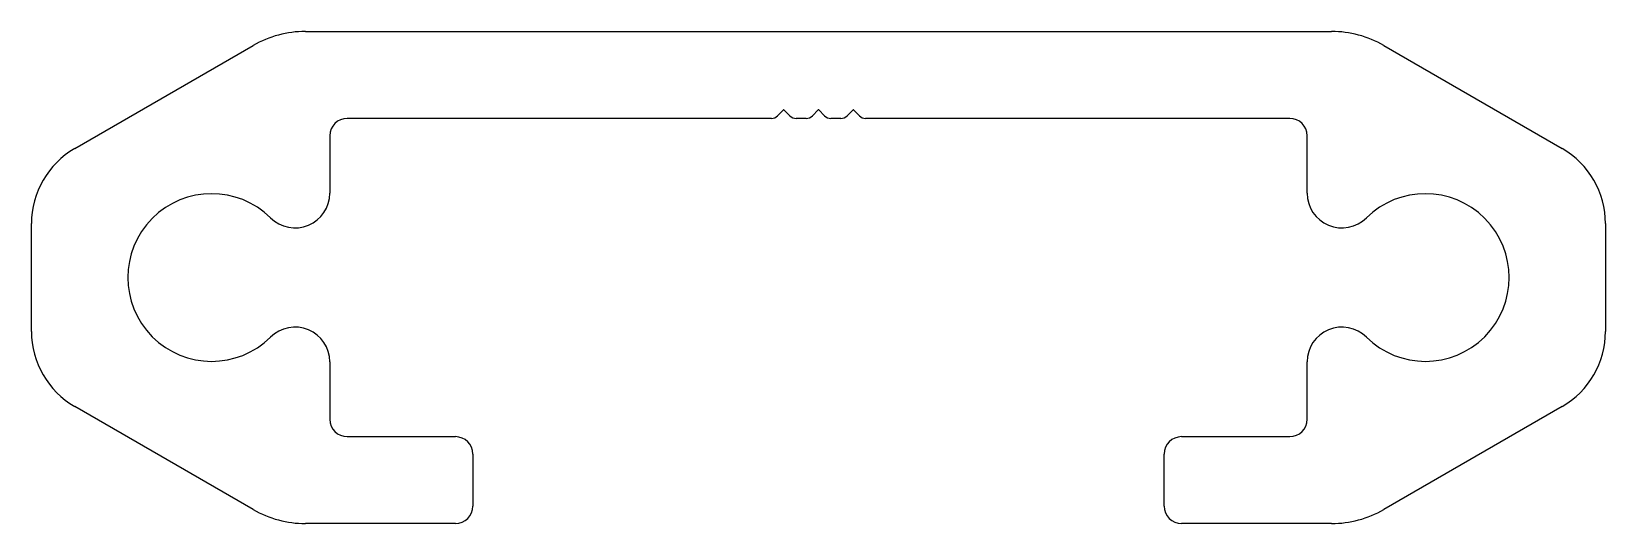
# Model space of a CAD drawing. Extents: x -20.6 to 24.7, y -5.6 to 8.6.
import ezdxf

# ---------------------------------------------------------------- set-up
doc = ezdxf.new("R2010")
doc.units = 0
doc.layers.get('0').update_dxf_attribs({"linetype": 'CONTINUOUS'})

msp = doc.modelspace()

# ---------------------------------------------------------------- linework, layer by layer
for p, q in [((-19.31, 5.202), (-14.177, 8.166)), ((-12.677, 8.567), (16.858, 8.567)), ((18.358, 8.166), (23.49, 5.202)), ((0.737, 6.067), (-11.474, 6.067)), ((1.084, 6.312), (0.913, 6.141)), ((1.267, 6.141), (1.096, 6.312)), ((1.737, 6.067), (1.444, 6.067)), ((2.084, 6.312), (1.913, 6.141)), ((2.267, 6.141), (2.096, 6.312)), ((2.736, 6.067), (2.444, 6.067)), ((3.084, 6.312), (2.913, 6.141)), ((3.267, 6.141), (3.096, 6.312)), ((15.654, 6.067), (3.444, 6.067)), ((-11.974, 5.567), (-11.974, 3.913)), ((16.154, 3.913), (16.154, 5.567)), ((-20.56, -0.065), (-20.56, 3.037)), ((24.74, 3.037), (24.74, -0.065)), ((-11.974, -0.941), (-11.974, -2.595)), ((16.154, -2.595), (16.154, -0.941)), ((-14.177, -5.193), (-19.31, -2.23)), ((23.49, -2.23), (18.358, -5.193)), ((-11.474, -3.095), (-8.36, -3.095)), ((12.54, -3.095), (15.654, -3.095)), ((-7.86, -3.595), (-7.86, -5.095)), ((12.04, -5.095), (12.04, -3.595)), ((-8.36, -5.595), (-12.677, -5.595)), ((16.858, -5.595), (12.54, -5.595))]:
    msp.add_line(p, q)
for centre, radius, start, end in [((-12.677, 5.567), 3, 90, 120), ((16.858, 5.567), 3, 60, 90), ((-11.474, 5.567), 0.5, 90, 180), ((0.737, 6.317), 0.25, 270, 315), ((1.09, 6.306), 0.008, 45, 135), ((1.444, 6.317), 0.25, 225, 270), ((1.737, 6.317), 0.25, 270, 315), ((2.09, 6.306), 0.008, 45, 135), ((2.444, 6.317), 0.25, 225, 270), ((2.736, 6.317), 0.25, 270, 315), ((3.09, 6.306), 0.008, 45, 135), ((3.444, 6.317), 0.25, 225, 270), ((15.654, 5.567), 0.5, 0, 90), ((-18.06, 3.037), 2.5, 120, 180), ((22.24, 3.037), 2.5, 360, 60), ((-15.373, 1.486), 2.413, 45.3311, 314.6689), ((-12.974, 3.913), 1, 225.3311, 360), ((17.154, 3.913), 1, 180, 314.6689), ((19.554, 1.486), 2.413, 225.3311, 134.6689), ((-12.974, -0.941), 1, 0, 134.6689), ((17.154, -0.941), 1, 45.3311, 180), ((-18.06, -0.065), 2.5, 180, 240), ((22.24, -0.065), 2.5, 300, 360), ((-11.474, -2.595), 0.5, 180, 270), ((15.654, -2.595), 0.5, 270, 360), ((-8.36, -3.595), 0.5, 360, 90), ((12.54, -3.595), 0.5, 90, 180), ((-12.677, -2.595), 3, 240, 270), ((-8.36, -5.095), 0.5, 270, 360), ((12.54, -5.095), 0.5, 180, 270), ((16.858, -2.595), 3, 270, 300)]:
    msp.add_arc(centre, radius, start, end)

doc.saveas('drawing.dxf')
